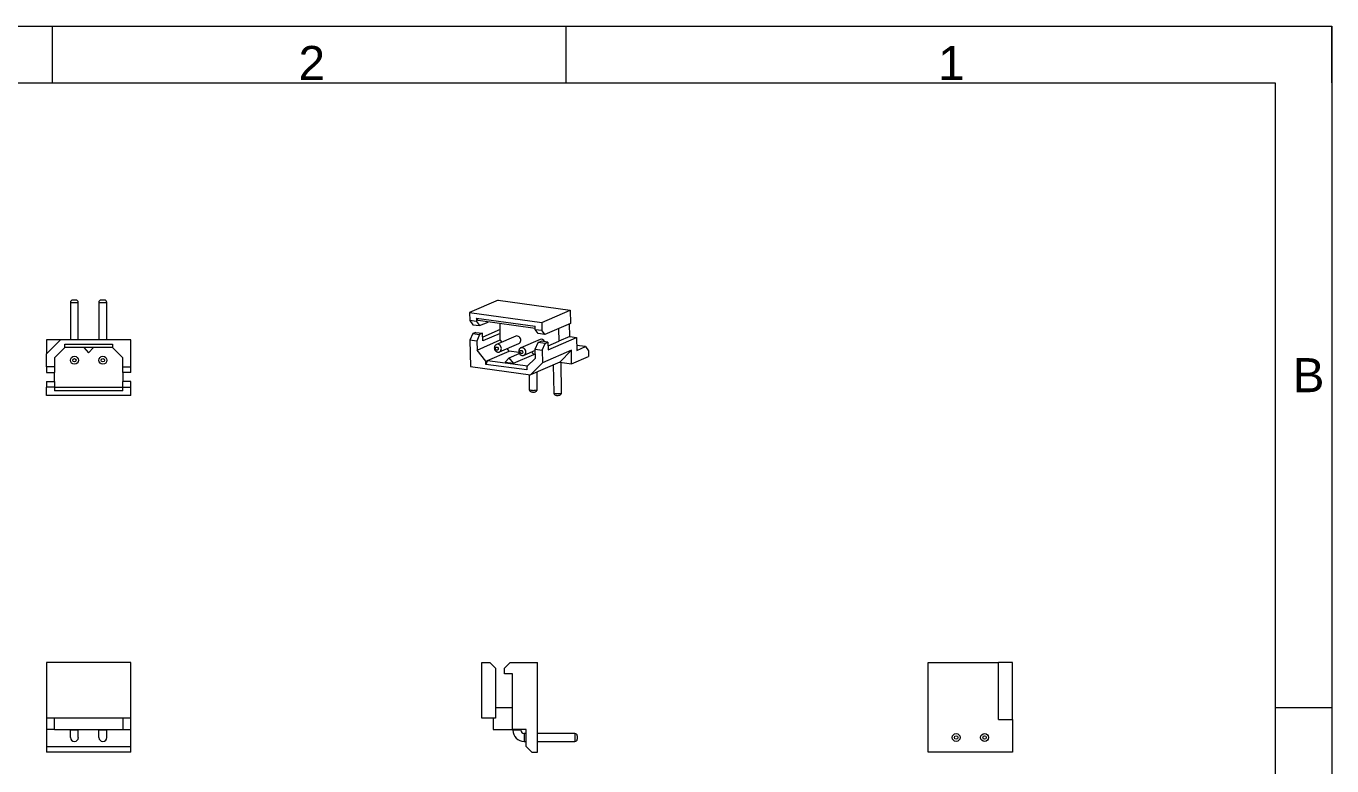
# Model space of a CAD drawing. Header units: millimetres. Extents: x 0 to 180, y 0 to 120.
# Drawn here: x 65.1 to 180, y 54.8 to 120 of the extents above; entities that cross this region are included whole.
import ezdxf

# ---------------------------------------------------------------- set-up
doc = ezdxf.new("R2010")
doc.units = ezdxf.units.MM
doc.layers.add('1', color=7, linetype='Continuous', true_color=0xffffff)
doc.layers.add('256', color=7, linetype='Continuous', true_color=0xffffff)
doc.styles.add('Arial monospaced for SAP', font='Arial monospaced for SAP')

msp = doc.modelspace()

# ---------------------------------------------------------------- linework, layer by layer
at = {"layer": '1', "color": 74, "linetype": 'Continuous', "lineweight": 13}
for p, q in [((68.97, 95.67), (69.33, 95.67)), ((69.33, 95.67), (69.67, 95.67)), ((71.47, 95.67), (71.83, 95.67)), ((71.83, 95.67), (72.17, 95.67)), ((106.47, 91.96), (106.47, 91.96)), ((108.62, 91.67), (108.62, 91.67)), ((69.67, 58), (68.97, 58)), ((72.17, 58), (71.47, 58)), ((108.28, 58), (107.92, 58)), ((108.62, 58), (108.28, 58)), ((108.92, 57.7), (108.92, 57)), ((113.38, 57.7), (113.38, 57))]:
    msp.add_line(p, q, dxfattribs=at)
at = {"layer": '1', "color": 7, "linetype": 'Continuous', "lineweight": 13}
for p, q in [((68.97, 95.67), (68.97, 92.37)), ((69.33, 95.87), (69.17, 95.87)), ((69.47, 95.87), (69.33, 95.87)), ((69.67, 92.37), (69.67, 95.67)), ((71.47, 95.67), (71.47, 92.37)), ((71.83, 95.87), (71.67, 95.87)), ((71.97, 95.87), (71.83, 95.87)), ((72.17, 92.37), (72.17, 95.67)), ((106.62, 95.85), (104.11, 94.77)), ((106.62, 95.85), (112.97, 94.99)), ((104.11, 94.77), (104.12, 94.07)), ((104.11, 94.77), (110.46, 93.9)), ((104.87, 94.06), (104.72, 94.28)), ((104.72, 94.28), (104.72, 93.99)), ((104.72, 94.28), (109.87, 93.58)), ((110.46, 93.9), (112.97, 94.99)), ((112.97, 94.99), (112.99, 93.81)), ((104.12, 94.07), (104.38, 93.7)), ((104.72, 93.99), (104.12, 94.07)), ((104.38, 93.7), (104.98, 93.62)), ((104.72, 93.99), (104.98, 93.62)), ((109.87, 93.38), (104.87, 94.06)), ((104.98, 93.62), (105.73, 93.94)), ((106.79, 93.28), (105.26, 92.61)), ((106.8, 92.94), (106.79, 93.8)), ((109.87, 93.29), (109.87, 93.58)), ((110.13, 92.92), (109.87, 93.29)), ((109.87, 93.29), (110.47, 93.21)), ((110.46, 93.9), (110.47, 93.21)), ((110.73, 92.83), (110.47, 93.21)), ((112.99, 93.81), (110.73, 92.83)), ((111.93, 93.35), (111.95, 92.24)), ((112.92, 92.66), (112.91, 93.77)), ((66.88, 92.37), (66.88, 91.15)), ((66.88, 91.15), (68.09, 92.37)), ((68.09, 92.37), (66.88, 92.37)), ((74.28, 92.37), (68.09, 92.37)), ((68.47, 91.69), (68.47, 91.99)), ((68.47, 91.99), (72.67, 91.99)), ((72.67, 91.99), (72.67, 91.69)), ((74.28, 89.99), (74.28, 92.37)), ((104.39, 92.92), (104.14, 92.33)), ((104.74, 92.25), (104.14, 92.33)), ((104.14, 92.33), (104.18, 90.02)), ((104.65, 93.03), (104.39, 92.92)), ((104.39, 92.92), (104.99, 92.84)), ((104.65, 93.03), (105.25, 92.95)), ((104.99, 92.84), (104.74, 92.25)), ((104.74, 92.25), (104.76, 91.47)), ((104.76, 91.47), (106.81, 92.36)), ((105.25, 92.95), (104.99, 92.84)), ((105.26, 92.28), (105.25, 92.95)), ((106.8, 92.94), (105.26, 92.28)), ((108.17, 92.69), (106.47, 91.96)), ((106.75, 91.32), (108.45, 92.05)), ((106.81, 92.36), (106.8, 92.94)), ((106.96, 92.17), (106.81, 92.36)), ((108.17, 92.69), (108.17, 92.69)), ((110.31, 92.4), (108.62, 91.67)), ((109.89, 91.55), (110.14, 92.14)), ((110.73, 92.83), (110.13, 92.92)), ((110.14, 92.14), (110.4, 92.25)), ((110.75, 92.06), (110.14, 92.14)), ((110.31, 92.4), (110.31, 92.4)), ((111, 92.17), (110.4, 92.25)), ((110.5, 91.46), (110.75, 92.06)), ((110.75, 92.06), (111, 92.17)), ((111, 92.17), (111.01, 91.49)), ((111.01, 91.49), (113.52, 92.58)), ((111.01, 91.83), (111.95, 92.24)), ((112.92, 92.66), (111.95, 92.24)), ((112.92, 92.66), (113.52, 92.58)), ((113.52, 92.58), (113.54, 91.44)), ((66.88, 89.99), (66.88, 91.15)), ((67.58, 90.79), (68.47, 91.69)), ((72.67, 91.69), (68.47, 91.69)), ((70.15, 91.69), (70.58, 91.24)), ((70.58, 91.24), (71, 91.69)), ((72.67, 91.69), (73.58, 90.79)), ((105.54, 90.5), (104.76, 91.47)), ((105.69, 90.56), (107.59, 91.38)), ((107.59, 90.8), (107.24, 90.41)), ((107.59, 91.38), (107.42, 91.6)), ((108.44, 91.27), (107.59, 91.38)), ((107.59, 90.8), (108.48, 91.18)), ((107.96, 90.31), (107.59, 90.8)), ((107.96, 90.31), (109.76, 91.09)), ((108.9, 91.02), (109.9, 91.45)), ((109.76, 91.09), (109.58, 91.32)), ((109.9, 91.07), (109.76, 91.09)), ((109.91, 90.77), (109.89, 91.55)), ((109.89, 91.55), (110.5, 91.46)), ((110.5, 91.46), (110.51, 90.34)), ((113.08, 91.45), (110.51, 90.34)), ((112.05, 90.41), (113.08, 91.45)), ((113.09, 90.27), (113.08, 91.45)), ((113.09, 90.27), (114.58, 90.91)), ((114.31, 91.77), (113.53, 91.88)), ((113.54, 91.44), (114.31, 91.77)), ((114.31, 91.77), (114.57, 91.4)), ((114.57, 91.4), (114.58, 90.91)), ((66.88, 89.99), (66.88, 89.49)), ((67.58, 89.99), (66.88, 89.99)), ((67.58, 90.79), (67.58, 89.99)), ((67.58, 89.99), (67.58, 89.49)), ((73.58, 89.99), (73.58, 90.79)), ((73.58, 89.99), (74.28, 89.99)), ((73.58, 89.49), (73.58, 89.99)), ((74.28, 89.49), (74.28, 89.99)), ((104.18, 90.02), (109.48, 89.3)), ((105.54, 90.5), (105.69, 90.56)), ((105.55, 90.21), (105.54, 90.5)), ((105.69, 90.56), (105.55, 90.21)), ((109.15, 89.72), (105.55, 90.21)), ((105.69, 90.56), (109.22, 90.08)), ((107.24, 90.41), (107.96, 90.31)), ((109.91, 90.77), (109.15, 90.01)), ((109.15, 90.01), (109.15, 89.72)), ((112.05, 90.41), (109.48, 89.3)), ((110.51, 90.34), (109.48, 89.3)), ((111.47, 90.16), (111.51, 87.71)), ((112.05, 90.41), (113.09, 90.27)), ((112.21, 87.72), (112.17, 90.4)), ((66.88, 89.49), (67.58, 89.49)), ((66.88, 88.69), (66.88, 88.19)), ((66.88, 88.69), (67.58, 88.69)), ((67.58, 88.69), (67.58, 89.49)), ((67.58, 88.69), (67.58, 88.19)), ((73.58, 89.49), (73.58, 88.69)), ((74.28, 89.49), (73.58, 89.49)), ((73.58, 88.19), (73.58, 88.69)), ((74.28, 88.69), (73.58, 88.69)), ((74.28, 88.19), (74.28, 88.69)), ((109.34, 89.32), (109.36, 88)), ((110.06, 88.01), (110.04, 89.54)), ((67.58, 88.19), (66.88, 88.19)), ((66.88, 87.47), (66.88, 88.19)), ((74.28, 87.47), (66.88, 87.47)), ((67.58, 88.19), (73.58, 88.19)), ((67.58, 88.19), (67.58, 87.89)), ((73.58, 87.89), (67.58, 87.89)), ((73.58, 88.19), (74.28, 88.19)), ((73.58, 87.89), (73.58, 88.19)), ((74.28, 87.47), (74.28, 88.19)), ((74.28, 63.95), (66.88, 63.95)), ((66.88, 63.95), (66.88, 59.05)), ((74.28, 59.05), (74.28, 63.95)), ((105.17, 63.95), (105.89, 63.95)), ((105.17, 59.05), (105.17, 63.95)), ((105.89, 63.95), (106.39, 63.45)), ((106.39, 63.45), (106.39, 59.05)), ((107.19, 63.45), (107.69, 63.95)), ((107.19, 62.95), (107.19, 63.45)), ((107.69, 63.95), (110.08, 63.95)), ((110.08, 56.05), (110.08, 63.95)), ((144.47, 63.95), (150.66, 63.95)), ((144.47, 56.05), (144.47, 63.95)), ((151.88, 63.95), (150.66, 63.95)), ((150.66, 58.95), (150.66, 63.95)), ((151.88, 58.95), (151.88, 63.95)), ((107.89, 62.95), (107.19, 62.95)), ((107.89, 58.05), (107.89, 62.95)), ((107.89, 59.95), (106.39, 59.95)), ((66.88, 59.05), (66.88, 58.05)), ((74.28, 59.05), (66.88, 59.05)), ((67.58, 58.05), (67.58, 59.05)), ((73.58, 59.05), (73.58, 58.05)), ((74.28, 58.05), (74.28, 59.05)), ((106.39, 59.05), (105.17, 59.05)), ((106.17, 59.05), (106.17, 58.05)), ((150.66, 58.95), (151.88, 58.95)), ((151.88, 58.95), (151.88, 56.05)), ((66.88, 58.05), (66.88, 56.55)), ((67.58, 58.05), (66.88, 58.05)), ((67.58, 58.05), (73.58, 58.05)), ((68.97, 58.05), (68.97, 58)), ((68.97, 57.35), (68.97, 58)), ((69.67, 58), (69.67, 58.05)), ((69.67, 57.35), (69.67, 58)), ((71.47, 58.05), (71.47, 58)), ((71.47, 57.35), (71.47, 58)), ((72.17, 58), (72.17, 58.05)), ((72.17, 57.35), (72.17, 58)), ((73.58, 58.05), (74.28, 58.05)), ((74.28, 56.55), (74.28, 58.05)), ((106.17, 58.05), (107.89, 58.05)), ((109.08, 58.05), (107.89, 58.05)), ((107.92, 58.05), (107.92, 58)), ((108.62, 58), (108.62, 58.05)), ((109.08, 57.7), (108.92, 57.7)), ((109.08, 56.55), (109.08, 58.05)), ((113.38, 57.7), (110.08, 57.7)), ((113.58, 57.5), (113.58, 57.2)), ((66.88, 56.55), (66.88, 56.05)), ((66.88, 56.55), (74.28, 56.55)), ((74.28, 56.05), (74.28, 56.55)), ((108.92, 57), (109.08, 57)), ((109.58, 56.05), (109.08, 56.55)), ((110.08, 57), (113.38, 57)), ((74.28, 56.05), (66.88, 56.05)), ((109.58, 56.05), (110.08, 56.05)), ((151.88, 56.05), (144.47, 56.05))]:
    msp.add_line(p, q, dxfattribs=at)
for centre in [(69.33, 90.57), (71.83, 90.57), (146.93, 57.35), (149.43, 57.35)]:
    msp.add_circle(centre, 0.35, dxfattribs=at)
at = {"layer": '1', "color": 74, "linetype": 'Continuous', "lineweight": 13}
for centre in [(69.33, 90.57), (71.83, 90.57), (146.93, 57.35), (149.43, 57.35)]:
    msp.add_circle(centre, 0.15, dxfattribs=at)
at = {"layer": '1', "color": 7, "linetype": 'Continuous', "lineweight": 13}
for centre, radius, start, end in [((69.17, 95.67), 0.2, 90, 180), ((69.47, 95.67), 0.2, 0, 90), ((71.67, 95.67), 0.2, 90, 180), ((71.97, 95.67), 0.2, 0, 90), ((108.92, 58), 1, 180, 270), ((108.92, 58), 0.3, 180, 270), ((113.38, 57.5), 0.2, 0, 90), ((69.33, 57.35), 0.35, 180, 360), ((71.83, 57.35), 0.35, 180, 360), ((113.38, 57.2), 0.2, 270, 0)]:
    msp.add_arc(centre, radius, start, end, dxfattribs=at)
at = {"layer": '1', "color": 74, "linetype": 'Continuous', "lineweight": 13}
for centre, major_axis, ratio, start_param, end_param in [((106.61, 91.64), (-0.139, 0.321), 0.829349, 4.247999, 6.283185), ((106.61, 91.64), (-0.139, 0.321), 0.829349, 3.139017, 4.247999), ((108.76, 91.34), (-0.139, 0.321), 0.829349, 4.247999, 6.283185), ((108.76, 91.34), (-0.139, 0.321), 0.829349, 3.139017, 4.247999), ((109.71, 88.01), (-0.35, -0.005), 0.250243, 0.000076, 1.028651), ((109.71, 88.01), (-0.35, -0.005), 0.250243, 1.028651, 3.141574), ((111.86, 87.72), (-0.35, -0.005), 0.250243, 0.000076, 1.028651), ((111.86, 87.72), (-0.35, -0.005), 0.250243, 1.028651, 3.141574)]:
    msp.add_ellipse(centre, major_axis=major_axis, ratio=ratio, start_param=start_param, end_param=end_param, dxfattribs=at)
at = {"layer": '1', "color": 7, "linetype": 'Continuous', "lineweight": 13}
for centre, start_param in [((108.31, 92.37), 3.14157), ((110.45, 92.08), 4.770974)]:
    msp.add_ellipse(centre, major_axis=(-0.139, 0.321), ratio=0.829349, start_param=start_param, end_param=6.283185, dxfattribs=at)
at = {"layer": '1', "color": 74, "linetype": 'Continuous', "lineweight": 13}
for centre in [(106.51, 91.59), (108.66, 91.3)]:
    msp.add_ellipse(centre, major_axis=(0.06, -0.138), ratio=0.829349, dxfattribs=at)
at = {"layer": '1', "color": 7, "linetype": 'Continuous', "lineweight": 13}
for points, knots in [([(106.47, 91.96), (106.47, 91.96), (106.45, 91.95), (106.42, 91.93), (106.37, 91.89), (106.34, 91.84), (106.31, 91.79), (106.29, 91.74), (106.28, 91.68), (106.29, 91.61), (106.3, 91.55), (106.32, 91.49), (106.35, 91.44), (106.4, 91.39), (106.45, 91.35), (106.5, 91.31), (106.57, 91.29), (106.63, 91.29), (106.69, 91.29), (106.73, 91.3), (106.75, 91.31), (106.75, 91.32)], [0, 0, 0, 0, 0.00261, 0.05903, 0.114804, 0.170306, 0.225956, 0.282126, 0.339081, 0.396946, 0.455716, 0.515308, 0.575624, 0.636515, 0.697762, 0.759003, 0.819766, 0.879617, 0.938306, 0.995823, 1, 1, 1, 1]), ([(108.62, 91.67), (108.62, 91.66), (108.6, 91.66), (108.57, 91.64), (108.52, 91.6), (108.48, 91.55), (108.46, 91.5), (108.44, 91.44), (108.43, 91.38), (108.43, 91.32), (108.44, 91.26), (108.47, 91.2), (108.5, 91.14), (108.54, 91.09), (108.59, 91.05), (108.65, 91.02), (108.71, 91), (108.77, 91), (108.84, 91), (108.88, 91.01), (108.9, 91.02), (108.9, 91.02)], [0, 0, 0, 0, 0.00261, 0.05903, 0.114804, 0.170306, 0.225956, 0.282126, 0.339081, 0.396946, 0.455716, 0.515308, 0.575624, 0.636515, 0.697762, 0.759003, 0.819766, 0.879617, 0.938306, 0.995823, 1, 1, 1, 1]), ([(109.36, 88), (109.36, 87.98), (109.37, 87.93), (109.4, 87.88), (109.44, 87.84), (109.49, 87.81), (109.54, 87.79), (109.61, 87.78), (109.68, 87.77), (109.77, 87.77), (109.85, 87.78), (109.92, 87.8), (109.97, 87.83), (110.01, 87.87), (110.03, 87.91), (110.06, 87.96), (110.06, 87.99), (110.06, 88.01)], [0, 0, 0, 0, 0.079797, 0.143069, 0.189917, 0.232068, 0.337067, 0.394396, 0.44856, 0.551685, 0.653857, 0.709587, 0.782251, 0.82742, 0.878864, 0.936515, 1, 1, 1, 1]), ([(111.51, 87.71), (111.51, 87.68), (111.52, 87.64), (111.55, 87.58), (111.58, 87.55), (111.63, 87.52), (111.69, 87.5), (111.75, 87.48), (111.82, 87.48), (111.91, 87.48), (112, 87.49), (112.06, 87.51), (112.11, 87.54), (112.15, 87.58), (112.18, 87.61), (112.2, 87.66), (112.21, 87.7), (112.21, 87.72)], [0, 0, 0, 0, 0.079797, 0.143069, 0.189917, 0.232068, 0.337067, 0.394396, 0.44856, 0.551685, 0.653857, 0.709587, 0.782251, 0.82742, 0.878864, 0.936515, 1, 1, 1, 1])]:
    msp.add_open_spline(points, degree=3, knots=knots, dxfattribs=at)
at = {"layer": '256', "color": 163, "linetype": 'Continuous', "lineweight": 18}
for p, q in [((0, 120), (180, 120)), ((67.4, 115), (67.4, 120)), ((112.6, 115), (112.6, 120)), ((175, 120), (180, 120)), ((180, 120), (180, 0)), ((180, 115), (180, 120)), ((5, 115), (175, 115)), ((175, 115), (175, 5)), ((175, 60), (180, 60))]:
    msp.add_line(p, q, dxfattribs=at)

# ---------------------------------------------------------------- texts
at = {"layer": '256', "color": 18, "linetype": 'Continuous', "lineweight": 13, "char_height": 3, "attachment_point": 7, "line_spacing_factor": 1.018261, "style": 'Arial monospaced for SAP'}
for s, insert in [('\\fArial monospaced for SAP|b0|i0;\\W1.0000;2', (89.05, 115.25)), ('\\fArial monospaced for SAP|b0|i0;\\W1.0000;1', (145.35, 115.25)), ('\\fArial monospaced for SAP|b0|i0;\\W1.0000;B', (176.55, 87.76))]:
    msp.add_mtext(s, dxfattribs=dict(at, insert=insert))

doc.saveas('drawing.dxf')
